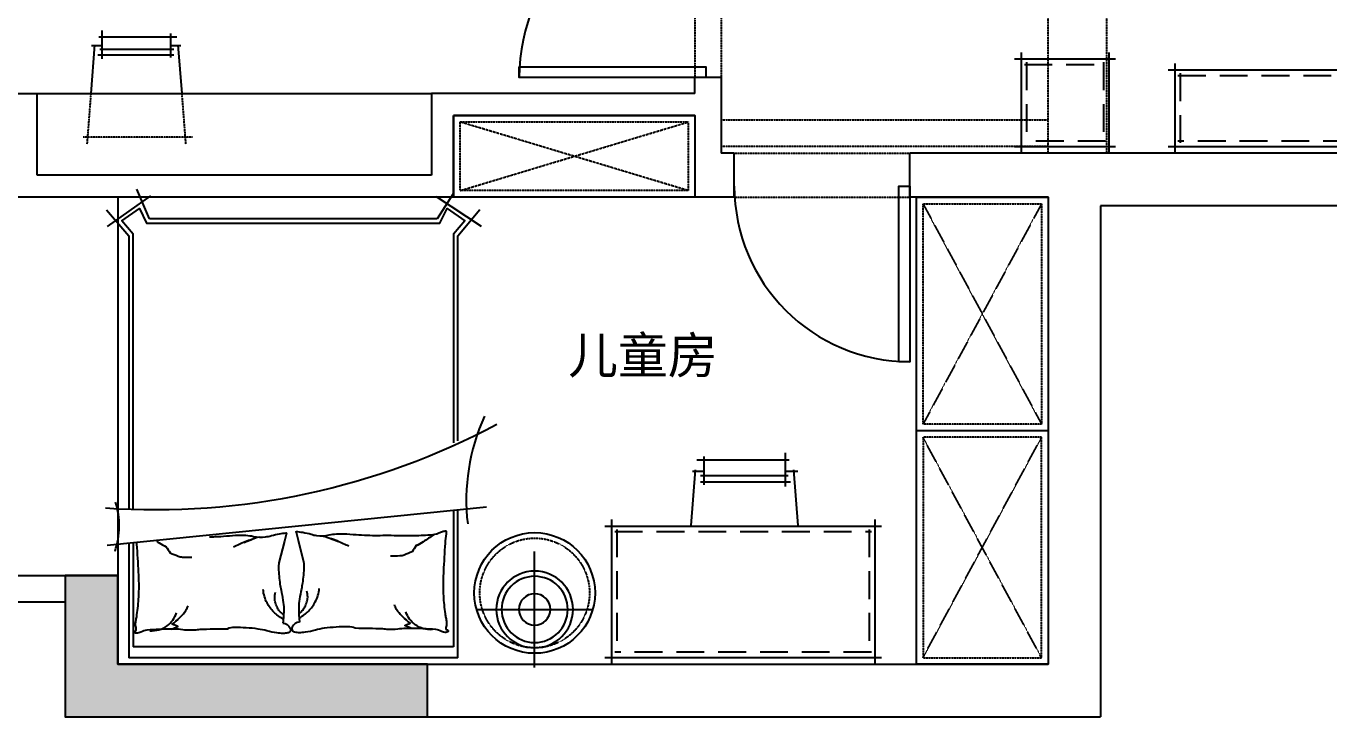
# Model space of a CAD drawing. Header units: millimetres. Extents: x -18923 to 87021, y -73077 to -1985.
# Drawn here: x 13364 to 19302, y -65708 to -62559 of the extents above; entities that cross this region are included whole.
import ezdxf

# ---------------------------------------------------------------- set-up
doc = ezdxf.new("R2010")
doc.units = ezdxf.units.MM
doc.header["$LTSCALE"] = 10
doc.linetypes.add('DASH', pattern=[0.35, 0.25, -0.1])
doc.linetypes.add('DASHED', pattern=[19.05, 12.7, -6.35])
for name, color, linetype in [('1结构-填充-剪力墙', 251, 'Continuous'), ('1结构-墙体', 7, 'Continuous'), ('1结构-墙体-基层', 233, 'Continuous'), ('1结构-窗及电梯', 133, 'Continuous'), ('1结构-门', 133, 'Continuous'), ('250', 250, 'Continuous'), ('2平面-家具-活动', 133, 'Continuous'), ('2平面-家具-细线', 8, 'Continuous'), ('5', 8, 'Continuous'), ('平面-文字', 255, 'Continuous'), ('门窗', 3, 'Continuous')]:
    doc.layers.add(name, color=color, linetype=linetype)
doc.styles.add('图框－雅黑', font='')
doc.styles.get('图框－雅黑').set_extended_font_data('Microsoft YaHei')

# ---------------------------------------------------------------- blocks, each defined once
blk = doc.blocks.new('*U138')
for p, q in [((-600, 380), (-600, -30)), ((600, 380), (600, -30)), ((-630, 350), (630, 350)), ((630, 0), (-630, 0))]:
    blk.add_line(p, q)
at = {"color": 8, "linetype": 'DASHED'}
for p, q in [((-585, 325), (585, 325)), ((-575, 335), (-575, 15)), ((575, 335), (575, 15)), ((585, 25), (-585, 25))]:
    blk.add_line(p, q, dxfattribs=at)
blk = doc.blocks.new('A$C4CFE7BAD')
for p, q in [((-1966.1, 857.2), (-2101.1, 653.3)), ((-1923.4, 750), (-2043.2, 850.7)), ((-686.9, 880.6), (-511.1, -849)), ((-2114, 728.4), (-2000, 656)), ((-989.1, 750), (-1923.4, 750)), ((0, 750), (-675.6, 750)), ((0, 750), (0, -750)), ((-2000, 656), (-2000, -656)), ((-2105.4, -651.5), (-1966.1, -848.9)), ((-2000, -656), (-2135.5, -713.7)), ((-2041.1, -851), (-1923.4, -750)), ((-1923.4, -750), (-677.6, -750)), ((-519.7, -750), (0, -750))]:
    blk.add_line(p, q)
at = {"color": 8}
for p, q in [((-673.9, 730), (-50, 730)), ((-50, 730), (-50, -729.8)), ((-521.4, -729.9), (-50, -729.8))]:
    blk.add_line(p, q, dxfattribs=at)
blk.add_lwpolyline([(-675, -730), (-1930.8, -730), (-1991.4, -782.1), (-2047, -700.9), (-1980, -668.5), (-1980, 668.5), (-2047, 700.9), (-1991.4, 782.1), (-1930.8, 730), (-979.3, 730)], dxfattribs=at)
for points in [[(-162.4, 28.1, 0.263368), (-139.9, -5.4, 0.494818), (-117.4, 5.6, 0.049225), (-115.3, 26.8, 0.036831), (-117.4, 55.2, 0.031893), (-127.2, 100.8, -0.035782), (-135.5, 141.5, -0.032941), (-142.6, 249, -0.10377), (-135.5, 282.5, -0.006538), (-132.8, 407, 0.033397), (-130.1, 431.3, 0.03204), (-131, 475.8, -0.038141), (-134.6, 513, -0.010837), (-133.7, 590.7, -0.014624), (-130.1, 648.2, -0.111249), (-121.3, 675.2, 0.153708), (-116.6, 695.5, 0.076444), (-118.7, 704.4, 0.215512), (-121.1, 706.8, 0.585858), (-124.8, 703.6, -0.363489), (-127.9, 697.8, -0.191716), (-141.7, 697.7, 0.129675), (-161.6, 700, 0.01735), (-181.8, 696.4, -0.019326), (-199.9, 693.2, -0.018818), (-282, 685.3, -0.021828), (-353.1, 684.2, -0.006204), (-393.7, 685.9, -0.001963), (-521.9, 693.2, -0.028341), (-565.3, 698.4, 0.117014), (-576, 697.8, 0.36606), (-577.1, 696, 0.03973), (-573.7, 679.7, 0.048309), (-567.2, 663.2, -0.062981), (-562.5, 650.4, -0.04058), (-558.4, 622.4, -0.014345), (-555.7, 542.3, -0.007469), (-556.6, 431.7, -0.008703), (-556.5, 336.9, -0.008762), (-559.7, 285.8, 0.008153), (-563.3, 230.9, 0.06251), (-558, 162.4, -0.078669), (-555.5, 107.7, -0.047825), (-561.2, 80.9, 0.034494), (-570, 43.9, 0.023571), (-573.6, 13.5, 0.510228), (-572.3, 12.4), (-536.2, 21.4), (-437.2, 46.2, -0.073041), (-413.7, 48.5, -0.023305), (-340.3, 41.7, -0.018299), (-312.9, 36.8, 0.01097), (-267.3, 28, 0.042281), (-226.1, 24.5, 0.027201), (-162.1, 28)], [(-551.5, -382.5, 0.016207), (-551.8, -356.1, 0.008762), (-555, -305, -0.008153), (-558.5, -250.2, -0.06251), (-553.2, -181.6, 0.078669), (-550.8, -126.9, 0.047825), (-556.5, -100.1, -0.034494), (-565.3, -63.1, -0.023571), (-568.9, -32.7, -0.510228), (-567.5, -31.6), (-531.5, -40.6), (-432.4, -65.4, 0.073041), (-408.9, -67.7, 0.023305), (-335.6, -60.9, 0.018299), (-308.2, -56, -0.01097), (-262.6, -47.2, -0.042281), (-221.4, -43.7, -0.027201), (-157.3, -47.2)], [(-157.7, -47.3, -0.263368), (-135.1, -13.8, -0.494818), (-112.6, -24.8, -0.049225), (-110.6, -46, -0.036831), (-112.6, -74.4, -0.031893), (-122.4, -120, 0.035782), (-130.8, -160.7, 0.032941), (-137.9, -268.3, 0.10377), (-130.8, -301.7, 0.006538), (-128.1, -426.2, -0.033397), (-125.4, -450.5, -0.03204), (-126.2, -495, 0.038141), (-129.9, -532.2, 0.010837), (-129, -609.9, 0.014624), (-125.4, -667.4, 0.111249), (-116.6, -694.4, -0.153708), (-111.9, -714.7, -0.076444), (-113.9, -723.6, -0.215512), (-116.4, -726, -0.585858), (-120, -722.8, 0.363489), (-123.1, -717, 0.191716), (-137, -716.9, -0.129675), (-156.9, -719.2, -0.01735), (-177.1, -715.6, 0.019326), (-195.2, -712.5, 0.018818), (-277.2, -704.5, 0.021828), (-348.3, -703.4, 0.006204), (-388.9, -705.1, 0.001963), (-517.2, -712.5, 0.003705), (-522.9, -712.8, -0.117014)]]:
    blk.add_lwpolyline(points, format="xyb")
for points in [[(-560.2, 639.2, -0.016108), (-528.8, 592.5, -0.024599), (-510.7, 560.3, -0.018313), (-482.7, 541.4, -0.015937), (-467.9, 505.6, -0.072521), (-463.6, 486, -0.033339), (-463.4, 442.6)], [(-127.9, 634.7, -0.088153), (-132.1, 593.2, -0.088153), (-150.4, 555.8, -0.077547), (-176.3, 529.8, -0.077547), (-208.9, 513)], [(-134.7, 536.3, -0.027842), (-147.4, 507.7, -0.032548), (-157.1, 532.7, -0.023666), (-186.4, 499.2, -0.031223), (-211.2, 476.4, -0.046801), (-220.4, 470.2, -0.023191), (-240.5, 460.6)], [(-554.7, 136.6, -0.009729), (-543.8, 169.4, -0.009729), (-531.7, 201.7, -0.007971), (-520.9, 227.7, -0.007971), (-509.2, 253.5)], [(-182.4, 27.9, 0.077379), (-212.8, 69.7, 0.077379), (-254.4, 100.2, 0.047525), (-284, 112.2, 0.047525), (-315.3, 118.3)], [(-201.6, 26.2, 0.05369), (-217.2, 43.2, 0.070312), (-231.9, 52.9, 0.015448), (-242.2, 57.4, 0.013244), (-254.4, 61.9, 0.082127), (-276.1, 65.5, 0.064164), (-304, 61.9)], [(-177.6, -47.1, -0.077379), (-208, -88.9, -0.077379), (-249.7, -119.5, -0.047525), (-279.2, -131.4, -0.047525), (-310.5, -137.5)], [(-196.9, -45.4, -0.05369), (-212.4, -62.4, -0.070312), (-227.2, -72.1, -0.015448), (-237.4, -76.6, -0.013244), (-249.7, -81.1, -0.082127), (-271.4, -84.7, -0.064164), (-299.2, -81.1)], [(-549.9, -155.8, 0.009729), (-539.1, -188.6, 0.009729), (-527, -220.9, 0.007971), (-516.1, -247, 0.007971), (-504.5, -272.7)], [(-530.7, -622.2, 0.003584), (-524, -611.7, 0.024599), (-505.9, -579.5, 0.018313), (-478, -560.7, 0.015937), (-463.2, -524.9, 0.072521), (-458.8, -505.2, 0.033339), (-458.6, -461.8)], [(-130, -555.5, 0.027842), (-142.7, -526.9, 0.032548), (-152.4, -551.9, 0.023666), (-181.6, -518.4, 0.031223), (-206.4, -495.6, 0.046801), (-215.6, -489.4, 0.023191), (-235.7, -479.8)], [(-123.1, -653.9, 0.088153), (-127.4, -612.4, 0.088153), (-145.6, -575, 0.077547), (-171.6, -549, 0.077547), (-204.2, -532.2)]]:
    blk.add_lwpolyline(points, format="xyb", dxfattribs=at)
for points in [[(-528.8, 592.5), (-528.8, 592.5, -0.024599), (-510.7, 560.3), (-510.7, 560.3, 0.024599), (-528.8, 592.5), (-528.8, 592.5)], [(-211.2, 476.4, 0.031223), (-186.4, 499.2, 0.023666), (-157.1, 532.7), (-157.1, 532.7, -0.023666), (-186.4, 499.2), (-186.4, 499.2), (-186.4, 499.2, -0.031223), (-211.2, 476.4)], [(-206.4, -495.6, -0.031223), (-181.6, -518.4, -0.023666), (-152.4, -551.9), (-152.4, -551.9, 0.023666), (-181.6, -518.4), (-181.6, -518.4), (-181.6, -518.4, 0.031223), (-206.4, -495.6)]]:
    blk.add_lwpolyline(points, format="xyb", close=True, dxfattribs=at)
for points in [[(-532.3, 200.2, -0.001202), (-530.7, 204.2, 0.001708), (-533, 198.6, -0.000179), (-532.7, 199.2, -0.001055), (-531.4, 202.6, 0.001291), (-533, 198.4, -0.001222), (-531.4, 202.4, -0.00077), (-530.4, 204.9, 0.010733), (-543.9, 169.3, -0.000007), (-543.8, 169.4, -0.009297)], [(-572.3, 12.4), (-573.7, 12, -0.001167), (-573.6, 13.5, 0.510231)], [(-527.6, -219.4, 0.001202), (-526, -223.4, -0.001708), (-528.2, -217.8, 0.000179), (-528, -218.4, 0.001055), (-526.6, -221.8, -0.001291), (-528.3, -217.6, 0.001222), (-526.7, -221.6, 0.00077), (-525.7, -224.1, -0.010733), (-539.1, -188.5, 0.000007), (-539.1, -188.6, 0.009297)]]:
    blk.add_lwpolyline(points, format="xyb", close=True)
for points in [[(-276.1, 65.5), (-276.1, 65.5)], [(-271.4, -84.7), (-271.4, -84.7)]]:
    blk.add_lwpolyline(points, close=True, dxfattribs=at)
for centre, radius, start, end in [((-3988.5, -630.5), 3313.5, 356.10755, 28.05452), ((-718.7, 1701.4), 913.1, 245.26642, 276.85583), ((-600.1, -1143.5), 350.3, 70.88637, 108.01122)]:
    blk.add_arc(centre, radius, start, end)
blk = doc.blocks.new('df')
at = {"color": 8, "linetype": 'DASH', "ltscale": 400}
for p, q in [((137444.6, 23361.8), (137444.6, 23715.5)), ((137444.6, 23361.8), (137444.6, 23715.5)), ((137267.7, 23538.7), (137621.4, 23538.7))]:
    blk.add_line(p, q, dxfattribs=at)
at = {"ltscale": 300}
for radius in [117.2, 101.1, 47.9]:
    blk.add_circle((137444.6, 23538.7), radius, dxfattribs=at)
at = {"layer": '5', "linetype": 'DASH', "ltscale": 400}
blk.add_line((137267.7, 23538.7), (137621.4, 23538.7), dxfattribs=at)
at = {"layer": '5', "ltscale": 300}
blk.add_circle((137444.6, 23538.7), 101.1, dxfattribs=at)
blk = doc.blocks.new('A$C6A8E5D30')
for p, q in [((330.7, 488.6), (77.9, 469)), ((82.9, 482.7), (82.9, 429.5)), ((145.3, 429.5), (16.9, 429.5)), ((33.8, 41.1), (33.8, 461.5)), ((102.9, 445), (102.9, 46.6)), ((132.3, 444.9), (132.3, 35.2)), ((152.8, 58), (0, 58)), ((330.7, 0), (77.9, 19.5)), ((82.9, 58), (82.9, 1.4))]:
    blk.add_line(p, q)
blk = doc.blocks.new('A$C5C387291')
for p, q in [((270, 600), (930, 600)), ((300, -630), (300, 630)), ((900, 630), (900, -630)), ((270, -600), (930, -600))]:
    blk.add_line(p, q)
at = {"color": 8, "linetype": 'DASHED'}
for p, q in [((315, 575), (885, 575)), ((325, -585), (325, 585)), ((875, 585), (875, -585)), ((315, -575), (885, -575))]:
    blk.add_line(p, q, dxfattribs=at)
blk = doc.blocks.new('A$C57E13400')
at = {"layer": '1结构-窗及电梯'}
for p, q in [((282, 258.4), (637.4, 258.4)), ((296.3, 157.7), (296.3, 287)), ((610.4, 164.1), (610.4, 272.7)), ((246.7, 0), (263.8, 221.1)), ((296.3, 216.9), (248.4, 216.9)), ((623.5, 200), (286.7, 200)), ((655.3, 216.9), (610.4, 216.9)), ((660.9, 0), (643.8, 221.1)), ((623.4, 175.1), (277.1, 175.1))]:
    blk.add_line(p, q, dxfattribs=at)
at = {"layer": '2平面-家具-细线', "color": 8, "linetype": 'DASH', "ltscale": 0.5}
for p, q in [((228.8, -231.9), (246.7, 0)), ((678.8, -231.9), (660.9, 0)), ((708.4, -200), (209.6, -200))]:
    blk.add_line(p, q, dxfattribs=at)
blk = doc.blocks.new('*U135')
for p, q in [((-200, 430), (-200, -30)), ((200, 430), (200, -30)), ((-230, 400), (230, 400)), ((230, 0), (-230, 0))]:
    blk.add_line(p, q)
at = {"color": 8, "linetype": 'DASHED'}
for p, q in [((-185, 375), (185, 375)), ((-175, 385), (-175, 15)), ((175, 385), (175, 15)), ((185, 25), (-185, 25))]:
    blk.add_line(p, q, dxfattribs=at)

msp = doc.modelspace()

# ---------------------------------------------------------------- hatches: boundary and pattern name
at = {"layer": '1结构-填充-剪力墙'}
h = msp.add_hatch(color=256, dxfattribs=at)
h.dxf.hatch_style = 1
h.paths.add_polyline_path([(15192.7, -65468.4), (13781.7, -65468.4), (13781.7, -65063.4), (13541.7, -65063.4), (13541.7, -65708.4), (15192.7, -65708.4)])

# ---------------------------------------------------------------- linework, layer by layer
at = {"layer": '1结构-墙体'}
for p, q in [((16531.7, -62794.4), (16411.7, -62794.4)), ((16411.7, -62866.4), (16411.7, -62794.4)), ((16531.7, -62794.4), (16531.7, -63139.4)), ((11568.7, -62866.4), (13413.7, -62866.4)), ((13413.7, -63239.4), (13413.7, -62866.4)), ((16411.7, -62866.4), (15211.7, -62866.4)), ((15211.7, -62866.4), (15211.7, -63239.4)), ((15311.7, -62966.4), (15311.7, -63339.4)), ((16411.7, -62966.4), (15311.7, -62966.4)), ((16411.7, -62966.4), (16411.7, -63339.4)), ((16591.7, -63139.4), (16531.7, -63139.4)), ((16591.7, -63339.4), (16591.7, -63139.4)), ((20655.7, -63139.4), (17391.7, -63139.4)), ((17391.7, -63339.4), (17391.7, -63139.4)), ((15211.7, -63239.4), (13413.7, -63239.4)), ((15311.7, -63339.4), (13313.7, -63339.4)), ((16591.7, -63339.4), (16411.7, -63339.4)), ((18021.7, -63339.4), (17391.7, -63339.4)), ((18021.7, -63339.4), (18021.7, -65468.4)), ((20655.7, -63379.4), (18260.7, -63379.4)), ((18260.7, -63379.4), (18260.7, -65708.4)), ((12761, -65063.4), (13781.7, -65063.4)), ((13781.7, -65063.4), (13781.7, -65468.4)), ((12761, -65183.4), (13541.7, -65183.4)), ((13541.7, -65183.4), (13541.7, -65708.4)), ((13781.7, -65468.4), (18021.7, -65468.4)), ((13541.7, -65708.4), (18260.7, -65708.4))]:
    msp.add_line(p, q, dxfattribs=at)
msp.add_lwpolyline([(13781.7, -65063.4), (13541.7, -65063.4), (13541.7, -65708.4), (15192.7, -65708.4), (15192.7, -65468.4), (13781.7, -65468.4)], close=True, dxfattribs=at)
at = {"layer": '1结构-墙体-基层', "color": 8, "linetype": 'DASH', "ltscale": 0.5}
for p, q in [((15341.7, -63309.4), (16381.7, -62996.4)), ((16381.7, -63309.4), (15341.7, -62996.4)), ((17451.7, -63369.4), (17991.7, -64373.9)), ((17991.7, -63369.4), (17451.7, -64373.9)), ((17451.7, -65438.4), (17991.7, -64433.9)), ((17991.7, -65438.4), (17451.7, -64433.9))]:
    msp.add_line(p, q, dxfattribs=at)
at = {"layer": '1结构-墙体-基层'}
msp.add_line((18021.7, -64403.9), (17421.7, -64403.9), dxfattribs=at)
for points in [[(15311.7, -62966.4), (16411.7, -62966.4), (16411.7, -63339.4), (15311.7, -63339.4)], [(17421.7, -63339.4), (18021.7, -63339.4), (18021.7, -65468.4), (17421.7, -65468.4)]]:
    msp.add_lwpolyline(points, close=True, dxfattribs=at)
at = {"layer": '1结构-墙体-基层', "color": 8, "linetype": 'DASH', "ltscale": 0.5}
for points in [[(15341.7, -62996.4), (16381.7, -62996.4), (16381.7, -63309.4), (15341.7, -63309.4)], [(17991.7, -64373.9), (17451.7, -64373.9), (17451.7, -63369.4), (17991.7, -63369.4)], [(17991.7, -64433.9), (17451.7, -64433.9), (17451.7, -65438.4), (17991.7, -65438.4)]]:
    msp.add_lwpolyline(points, close=True, dxfattribs=at)
at = {"layer": '1结构-窗及电梯'}
msp.add_line((13781.7, -63339.4), (13781.7, -65063.4), dxfattribs=at)
at = {"layer": '1结构-门'}
for points in [[(15611.7, -62744.4), (16461.7, -62744.4), (16461.7, -62794.4), (15611.7, -62794.4)], [(17341.7, -64089.4), (17341.7, -63289.4), (17391.7, -63289.4), (17391.7, -64089.4)]]:
    msp.add_lwpolyline(points, close=True, dxfattribs=at)
for centre, radius, start, end in [((16461.7, -62794.4), 850, 90, 180), ((17391.7, -63289.4), 800, 180, 270)]:
    msp.add_arc(centre, radius, start, end, dxfattribs=at)
at = {"layer": '250', "linetype": 'DASH', "ltscale": 0.5}
for p, q in [((18021.7, -63139.4), (18021.7, -61894.4)), ((18288.7, -63139.4), (18288.7, -61894.4)), ((16531.7, -62986.4), (18021.7, -62986.4)), ((16531.7, -63106.4), (18021.7, -63106.4))]:
    msp.add_line(p, q, dxfattribs=at)
at = {"layer": '2平面-家具-活动'}
msp.add_line((13413.7, -62866.4), (15211.7, -62866.4), dxfattribs=at)
msp.add_circle((15681.7, -65143.4), 275, dxfattribs=at)
at = {"layer": '2平面-家具-细线', "color": 8, "linetype": 'DASH', "ltscale": 0.5}
for p, q in [((16411.7, -61944.4), (16411.7, -62794.4)), ((16531.7, -61944.4), (16531.7, -62794.4)), ((16591.7, -63139.4), (17391.7, -63139.4)), ((16591.7, -63339.4), (17391.7, -63339.4))]:
    msp.add_line(p, q, dxfattribs=at)
msp.add_circle((15681.7, -65143.4), 250, dxfattribs=at)

# ---------------------------------------------------------------- block references
at = {"layer": '2平面-家具-活动'}
for name, p in [('*U135', (18098.7, -63109.4)), ('*U138', (19198.7, -63109.4))]:
    msp.add_blockref(name, p, dxfattribs=at)
at = {"layer": '2平面-家具-活动', "rotation": 270}
for name, p in [('A$C4CFE7BAD', (14581.7, -65438.4)), ('A$C5C387291', (16631.7, -64538.4))]:
    msp.add_blockref(name, p, dxfattribs=at)
at = {"layer": '2平面-家具-活动', "xscale": -1, "rotation": 90}
msp.add_blockref('A$C6A8E5D30', (16883, -64504.6), dxfattribs=at)
at = {"layer": '2平面-家具-活动', "extrusion": (0, 0, -1), "xscale": 1.492663972545415, "yscale": 1.492663972545415, "zscale": -1.492663972720542, "rotation": 90}
msp.add_blockref('df', (19453.7, -270377), dxfattribs=at)
at = {"layer": '门窗'}
msp.add_blockref('A$C57E13400', (13413.7, -62866.4), dxfattribs=at)

# ---------------------------------------------------------------- texts
at = {"layer": '平面-文字', "style": '图框－雅黑'}
msp.add_text('儿童房', height=166.4, dxfattribs=at).set_placement((15834.4, -64143))

doc.saveas('drawing.dxf')
